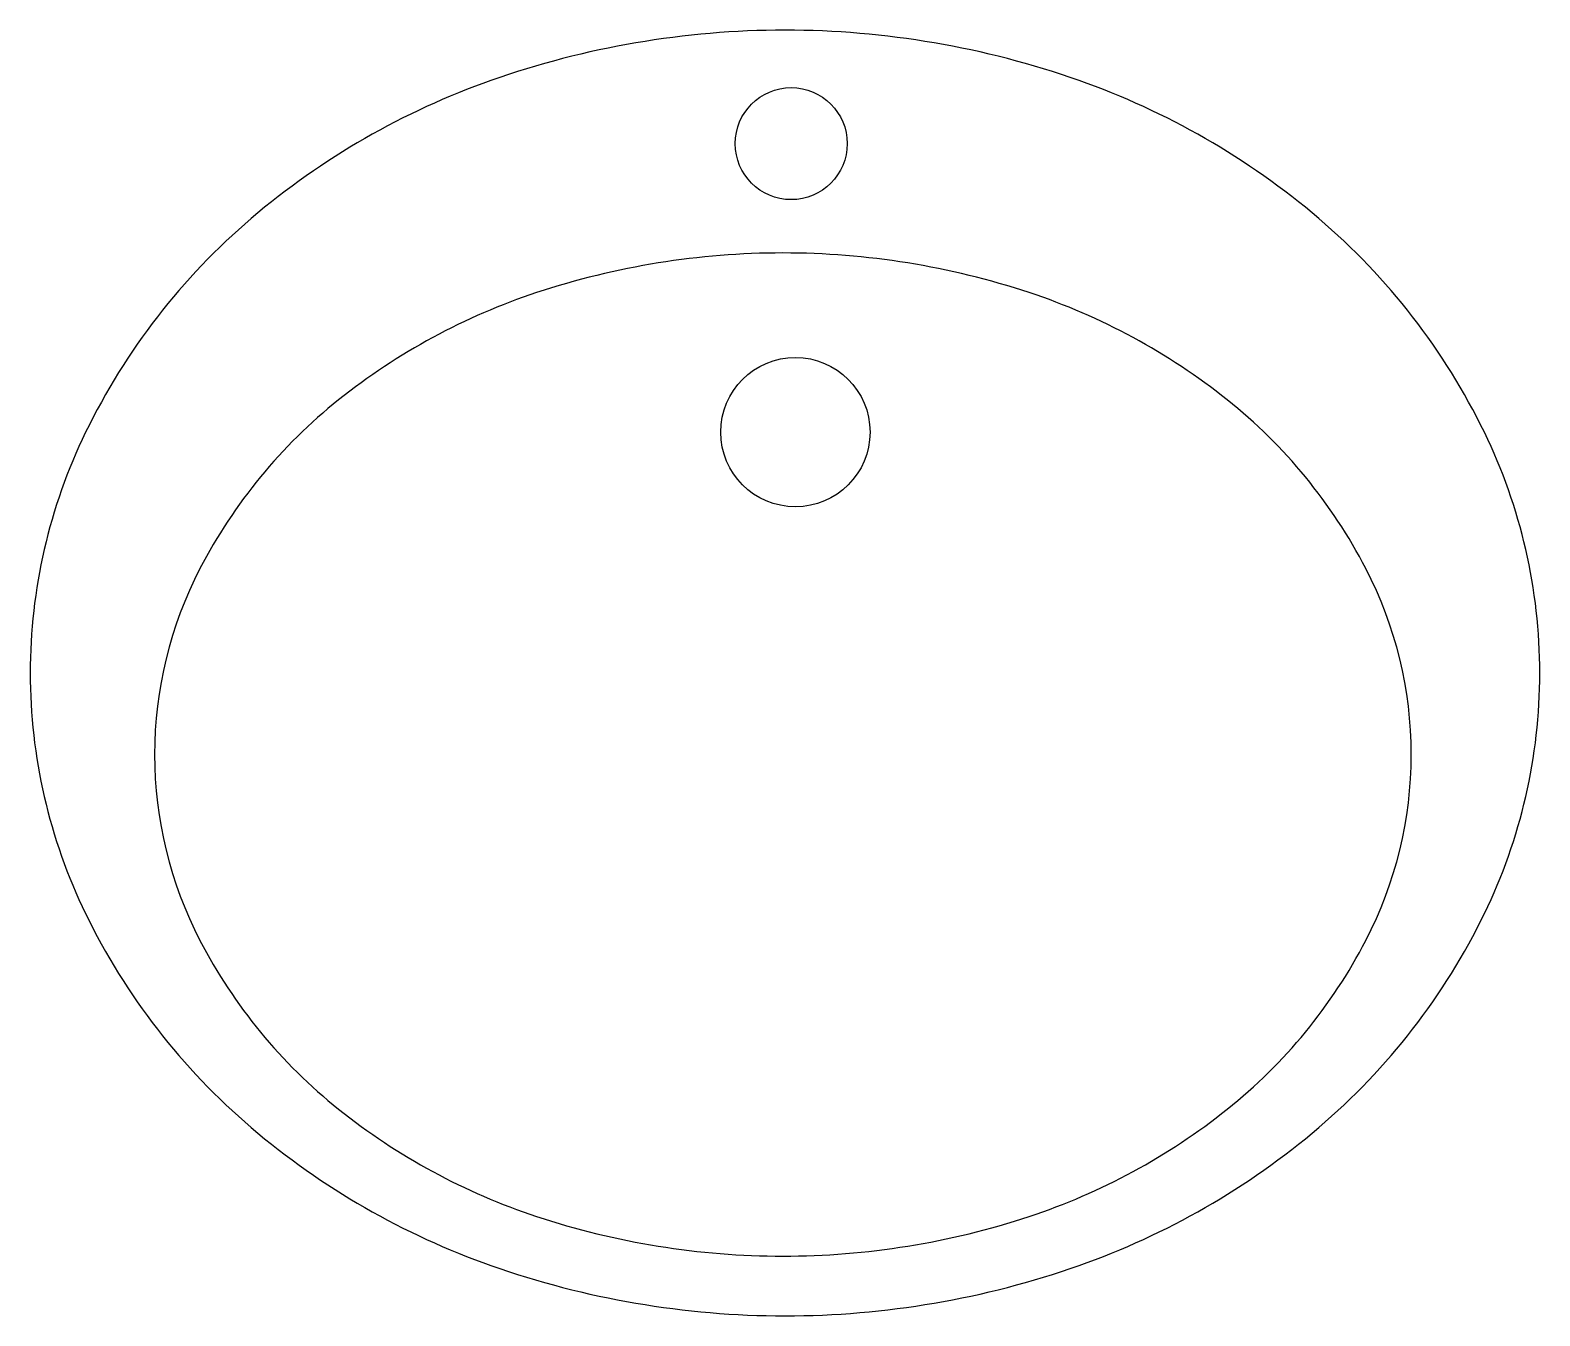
# Model space of a CAD drawing. Extents: x -280 to 280, y -477 to 0.
import ezdxf

# ---------------------------------------------------------------- set-up
doc = ezdxf.new("R2010")
doc.units = 0
doc.header["$LTSCALE"] = 100
doc.layers.get('0').update_dxf_attribs({"linetype": 'CONTINUOUS'})

msp = doc.modelspace()

# ---------------------------------------------------------------- linework, layer by layer
at = {"color": 0}
for points in [[(-280, -238.48, 0.11365), (-259.44, -327.76, 0.103532), (-197.99, -407.11, 0.091838), (-109.1, -458.27, 0.084993), (0, -476.95, 0.084993), (109.1, -458.27, 0.091838), (197.99, -407.11, 0.103532), (259.44, -327.76, 0.11365), (280, -238.48, 0.11365), (259.44, -149.19, 0.103532), (197.99, -69.85, 0.091838), (109.1, -18.68, 0.084993), (0, 0, 0.084993), (-109.1, -18.68, 0.091838), (-197.99, -69.85, 0.103532), (-259.44, -149.19, 0.11365)], [(-233.85, -268.73, 0.120226), (-217.02, -337.7, 0.104998), (-165.58, -400.3, 0.088824), (-92.16, -440.08, 0.080011), (-0.77, -454.8, 0.080011), (90.62, -440.08, 0.088824), (164.04, -400.3, 0.104998), (215.48, -337.7, 0.120226), (232.31, -268.73, 0.120226), (215.48, -199.75, 0.104998), (164.04, -137.15, 0.088824), (90.62, -97.37, 0.080011), (-0.77, -82.65, 0.080011), (-92.16, -97.37, 0.088824), (-165.58, -137.15, 0.104998), (-217.02, -199.75, 0.120226)]]:
    msp.add_lwpolyline(points, format="xyb", close=True, dxfattribs=at)
for centre, radius in [((2.31, -42.09), 20.77), ((3.85, -149.11), 27.69)]:
    msp.add_circle(centre, radius, dxfattribs=at)

doc.saveas('drawing.dxf')
